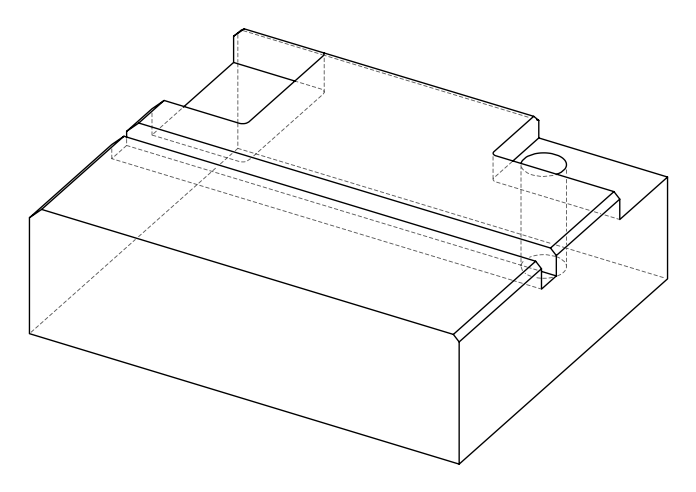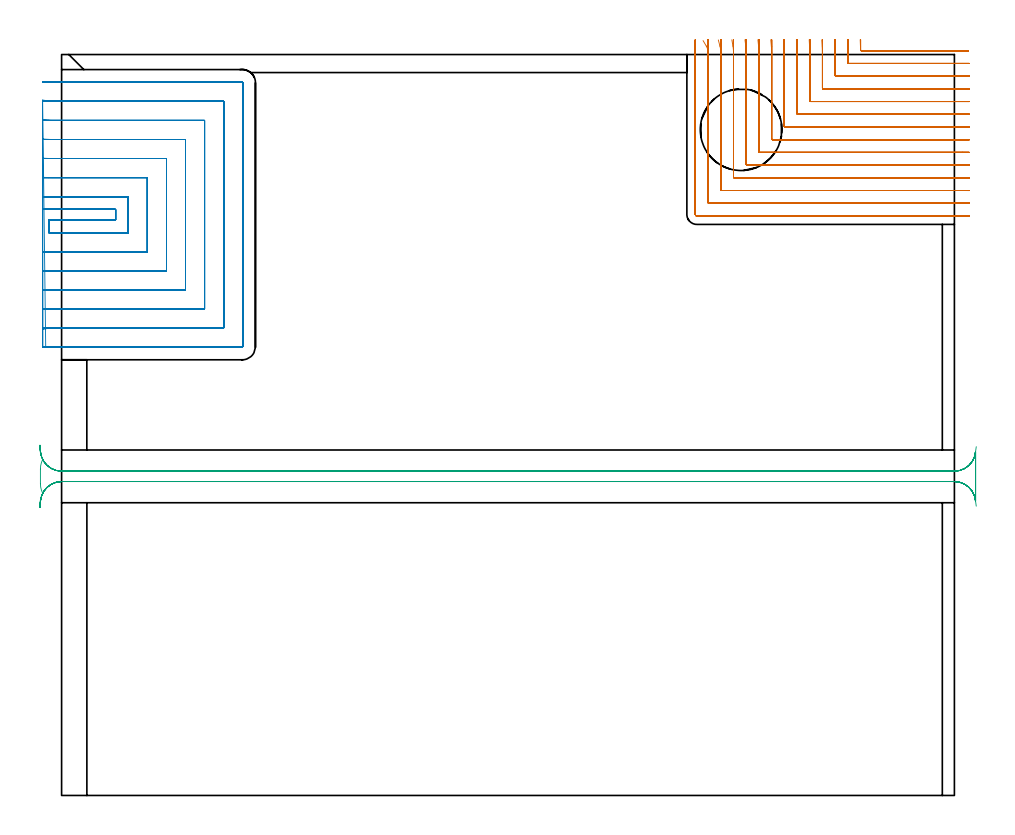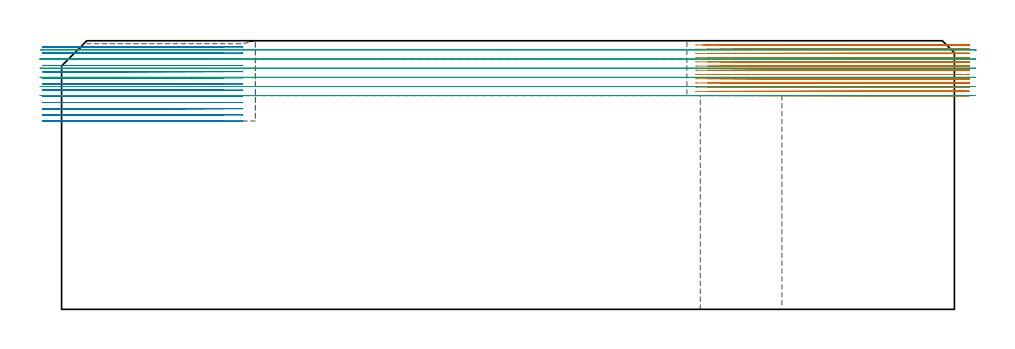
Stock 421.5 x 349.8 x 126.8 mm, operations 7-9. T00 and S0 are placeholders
(PLAN: 10 operations, 4 tool changes, 156.3 min)
(1 AREA_MILL | FG_CHAMFER_SURFACE | UGT0205_001 | 5.72 min | 10247 mm3)
(2 AREA_MILL_1 | FG_CHAMFER_SURFACE_1 | UGT0205_001 | 3.46 min | 2304 mm3)
(3 AREA_MILL_2 | FG_CHAMFER_SURFACE_2 | UGT0205_001 | 1.89 min | 3942 mm3)
(4 AREA_MILL_3 | FG_CHAMFER_SURFACE_3 | UGT0205_001 | 8.73 min | 10846 mm3)
(5 AREA_MILL_4 | FG_CHAMFER_SURFACE_4 | UGT0205_001 | 0.36 min | 643 mm3)
(6 AREA_MILL_5 | FG_CHAMFER_SURFACE_5 | UGT0205_001 | 2.7 min | 1850 mm3)
(7 MILL_CORNER_NOTCH_RECTANGULAR | CORNER_NOTCH_RECTANGULAR | NXT0201_009 | Follow Part, ap 2, ae 75% | 53.78 min | 261997 mm3)
(8 MILL_SLOT | SLOT_PARTIAL_RECTANGULAR | NXT0201_011 | Follow Part, ap 3, ae 75% | 62.74 min | 473548 mm3)
(9 MILL_RECTANGULAR_SLOT | SLOT_RECTANGULAR | UGT0201_136 | Follow Part, ap 5, ae 75% | 11.28 min | 270775 mm3)
(10 MILL_THROUGH_HOLE_FROM_SOLID_MATERIAL | STEP1HOLE | UGT0201_018 | Circular | 5.63 min | 117466 mm3)
(TOOL UGT0205_001 | Chamfer Mill 20 x 3 x 45 deg. | D20 FL50 Z2)
(TOOL NXT0201_009 | ENDMILL 8mm [2P460-0800-NA 1630] | D8 FL26 Z6)
(TOOL NXT0201_011 | ENDMILL 12mm [2P460-1200-NA 1630] | D12 FL38 Z6)
(TOOL UGT0201_136 | Carbide End Mill 20.0 | D20 FL30 Z4)
(TOOL UGT0201_018 | End mill 30 mm | D30 FL50 Z4)
(OP 7 MILL_CORNER_NOTCH_RECTANGULAR)
G17 G21 G94 G90
T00 M6
G54
G17 G0 G90 X377.023 Y356.798 S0 M3
G43 Z136.8 H1
Z124.808
G94 G1 X377.14 Y353.8 F250.
G2 X377.19 Y351.988 R78. F500.
G3 X377.584 Y351.6 R0.4
G1 X425.072
X428.072 F250.
G0 Z136.8
X371.008 Y356.797
Z124.808
G1 X371.135 Y353.8
G2 X371.2 Y350.75 R72. F500.
G1 Y345.995
G3 X371.595 Y345.6 R0.4
G1 X425.374
X425.5
X428.5 Y345.595 F250.
G0 Z136.8
X364.991 Y356.797
Z124.808
G1 X365.13 Y353.8
G2 X365.2 Y350.75 R66. F500.
G1 Y339.995
G3 X365.595 Y339.6 R0.4
G1 X425.374
X425.5
X428.5 Y339.594 F250.
G0 Z136.8
X358.97 Y356.796
Z124.808
G1 X359.122 Y353.8
G2 X359.2 Y350.75 R60. F500.
G1 Y333.995
G3 X359.595 Y333.6 R0.4
G1 X425.374
X425.5
X428.5 Y333.594 F250.
G0 Z136.8
X352.944 Y356.795
Z124.808
G1 X353.114 Y353.8
G2 X353.2 Y350.75 R54. F500.
G1 Y327.995
G3 X353.595 Y327.6 R0.4
G1 X425.374
X425.5
X428.5 Y327.593 F250.
G0 Z136.8
X346.912 Y356.794
Z124.808
G1 X347.103 Y353.8
G2 X347.2 Y350.75 R48. F500.
G1 Y321.996
G3 X347.596 Y321.6 R0.4
G1 X425.374
X425.5
X428.5 Y321.592 F250.
G0 Z136.8
X340.871 Y356.792
Z124.808
G1 X341.089 Y353.8
G2 X341.2 Y350.75 R42. F500.
G1 Y315.996
G3 X341.596 Y315.6 R0.4
G1 X425.374
X425.5
X428.5 Y315.591 F250.
G0 Z136.8
X334.816 Y356.789
Z124.808
G1 X335.071 Y353.8
G2 X335.2 Y350.75 R36. F500.
G1 Y309.996
G3 X335.596 Y309.6 R0.4
G1 X425.374
X425.5
X428.5 Y309.589 F250.
G0 Z136.8
X328.74 Y356.784
Z124.808
G1 X329.045 Y353.8
G2 X329.2 Y350.75 R30. F500.
G1 Y303.996
G3 X329.596 Y303.6 R0.4
G1 X425.374
X425.5
X428.5 Y303.587 F250.
G0 Z136.8
X322.624 Y356.776
Z124.808
G1 X323.005 Y353.8
G2 X323.2 Y350.75 R24. F500.
G1 Y297.996
G3 X323.596 Y297.6 R0.4
G1 X425.374
X425.5
X428.5 Y297.584 F250.
G0 Z136.8
X316.432 Y356.757
Z124.808
G1 X316.94 Y353.8
G2 X317.2 Y350.75 R18. F500.
G1 Y291.997
G3 X317.597 Y291.6 R0.4
G1 X425.374
X425.5
X428.5 Y291.579 F250.
G0 Z136.8
X310.044 Y356.701
Z124.808
G1 X310.806 Y353.8
G2 X311.2 Y350.75 R12. F500.
G1 Y285.997
G3 X311.597 Y285.6 R0.4
G1 X425.374
X425.5 Y285.599
X428.5 Y285.568 F250.
G0 Z136.8
X302.842 Y356.384
Z124.808
G1 X304.367 Y353.8
G2 X305.2 Y350.75 R6. F500.
G1 Y279.997
G3 X305.597 Y279.6 R0.4
G1 X425.374
X425.5 Y279.599
X428.499 Y279.536 F250.
G0 Z136.8
X299.2 Y353.75
Z124.808
G1 Y350.75
Y274.3 F500.
G3 X299.9 Y273.6 R0.7
G1 X425.374
X428.374 F250.
G0 Z136.8
X377.181 Y356.8
Z122.815
G1 X377.199 Y353.8
G2 X377.2 Y353.345 R78. F500.
G1 Y351.994
G3 X377.594 Y351.6 R0.4
G1 X425.072
X428.072 F250.
G0 Z136.8
X371.18 Y356.8
Z122.815
G1 X371.199 Y353.8
G2 X371.2 Y353.345 R72. F500.
G1 Y345.995
G3 X371.595 Y345.6 R0.4
G1 X425.5
X428.5 F250.
G0 Z136.8
X365.178 Y356.8
Z122.815
G1 X365.198 Y353.8
G2 X365.2 Y353.345 R66. F500.
G1 Y339.995
G3 X365.595 Y339.6 R0.4
G1 X425.5
X428.5 F250.
G0 Z136.8
X359.176 Y356.8
Z122.815
G1 X359.198 Y353.8
G2 X359.2 Y353.345 R60. F500.
G1 Y333.995
G3 X359.595 Y333.6 R0.4
G1 X425.5
X428.5 F250.
G0 Z136.8
X353.173 Y356.8
Z122.815
G1 X353.198 Y353.8
G2 X353.2 Y353.345 R54. F500.
G1 Y327.995
G3 X353.595 Y327.6 R0.4
G1 X425.5
X428.5 F250.
G0 Z136.8
X347.169 Y356.8
Z122.815
G1 X347.198 Y353.8
G2 X347.2 Y353.345 R48. F500.
G1 Y321.996
G3 X347.596 Y321.6 R0.4
G1 X425.5
X428.5 F250.
G0 Z136.8
X341.165 Y356.8
Z122.815
G1 X341.198 Y353.8
G2 X341.2 Y353.345 R42. F500.
G1 Y315.996
G3 X341.596 Y315.6 R0.4
G1 X425.5
X428.5 F250.
G0 Z136.8
X335.159 Y356.8
Z122.815
G1 X335.197 Y353.8
G2 X335.2 Y353.345 R36. F500.
G1 Y309.996
G3 X335.596 Y309.6 R0.4
G1 X425.5
X428.5 F250.
G0 Z136.8
X329.151 Y356.8
Z122.815
G1 X329.197 Y353.8
G2 X329.2 Y353.345 R30. F500.
G1 Y303.996
G3 X329.596 Y303.6 R0.4
G1 X425.5
X428.5 F250.
G0 Z136.8
X323.139 Y356.799
Z122.815
G1 X323.196 Y353.8
G2 X323.2 Y353.345 R24. F500.
G1 Y297.996
G3 X323.596 Y297.6 R0.4
G1 X425.5
X428.5 F250.
G0 Z136.8
X317.118 Y356.799
Z122.815
G1 X317.194 Y353.8
G2 X317.2 Y353.345 R18. F500.
G1 Y291.997
G3 X317.597 Y291.6 R0.4
G1 X425.5
X428.5 F250.
G0 Z136.8
X311.078 Y356.798
Z122.815
G1 X311.191 Y353.8
G2 X311.2 Y353.345 R12. F500.
G1 Y285.997
G3 X311.597 Y285.6 R0.4
G1 X425.5
X428.5 F250.
G0 Z136.8
X304.955 Y356.791
Z122.815
G1 X305.183 Y353.8
G2 X305.2 Y353.345 R6. F500.
G1 Y279.997
G3 X305.597 Y279.6 R0.4
G1 X425.5
X428.5 F250.
G0 Z136.8
X299.2 Y356.345
Z122.815
G1 Y353.345
Y274.3 F500.
G3 X299.9 Y273.6 R0.7
G1 X425.5
X428.5 F250.
G0 Z136.8
X377.2 Y356.8
Z120.823
G1 Y353.8
Y351.994 F500.
G3 X377.594 Y351.6 R0.4
G1 X425.072
X428.072 F250.
G0 Z136.8
X371.2 Y356.8
Z120.823
G1 Y353.8
Y345.995 F500.
G3 X371.595 Y345.6 R0.4
G1 X425.5
X428.5 F250.
G0 Z136.8
X365.2 Y356.8
Z120.823
G1 Y353.8
Y339.995 F500.
G3 X365.595 Y339.6 R0.4
G1 X425.5
X428.5 F250.
G0 Z136.8
X359.2 Y356.8
Z120.823
G1 Y353.8
Y333.995 F500.
G3 X359.595 Y333.6 R0.4
G1 X425.5
X428.5 F250.
G0 Z136.8
X353.2 Y356.8
Z120.823
G1 Y353.8
Y327.995 F500.
G3 X353.595 Y327.6 R0.4
G1 X425.5
X428.5 F250.
G0 Z136.8
X347.2 Y356.8
Z120.823
G1 Y353.8
Y321.996 F500.
G3 X347.596 Y321.6 R0.4
G1 X425.5
X428.5 F250.
G0 Z136.8
X341.2 Y356.8
Z120.823
G1 Y353.8
Y315.996 F500.
G3 X341.596 Y315.6 R0.4
G1 X425.5
X428.5 F250.
G0 Z136.8
X335.2 Y356.8
Z120.823
G1 Y353.8
Y309.996 F500.
G3 X335.596 Y309.6 R0.4
G1 X425.5
X428.5 F250.
G0 Z136.8
X329.2 Y356.8
Z120.823
G1 Y353.8
Y303.996 F500.
G3 X329.596 Y303.6 R0.4
G1 X425.5
X428.5 F250.
G0 Z136.8
X323.2 Y356.8
Z120.823
G1 Y353.8
Y297.996 F500.
G3 X323.596 Y297.6 R0.4
G1 X425.5
X428.5 F250.
G0 Z136.8
X317.2 Y356.8
Z120.823
G1 Y353.8
Y291.997 F500.
G3 X317.597 Y291.6 R0.4
G1 X425.5
X428.5 F250.
G0 Z136.8
X311.2 Y356.8
Z120.823
G1 Y353.8
Y285.997 F500.
G3 X311.597 Y285.6 R0.4
G1 X425.5
X428.5 F250.
G0 Z136.8
X305.2 Y356.8
Z120.823
G1 Y353.8
Y279.997 F500.
G3 X305.597 Y279.6 R0.4
G1 X425.5
X428.5 F250.
G0 Z136.8
X299.2 Y356.8
Z120.823
G1 Y353.8
Y274.3 F500.
G3 X299.9 Y273.6 R0.7
G1 X425.5
X428.5 F250.
G0 Z136.8
X377.2 Y356.8
Z118.831
G1 Y353.8
Y351.994 F500.
G3 X377.594 Y351.6 R0.4
G1 X425.072
X428.072 F250.
G0 Z136.8
X371.2 Y356.8
Z118.831
G1 Y353.8
Y345.995 F500.
G3 X371.595 Y345.6 R0.4
G1 X425.5
X428.5 F250.
G0 Z136.8
X365.2 Y356.8
Z118.831
G1 Y353.8
Y339.995 F500.
G3 X365.595 Y339.6 R0.4
G1 X425.5
X428.5 F250.
G0 Z136.8
X359.2 Y356.8
Z118.831
G1 Y353.8
Y333.995 F500.
G3 X359.595 Y333.6 R0.4
G1 X425.5
X428.5 F250.
G0 Z136.8
X353.2 Y356.8
Z118.831
G1 Y353.8
Y327.995 F500.
G3 X353.595 Y327.6 R0.4
G1 X425.5
X428.5 F250.
G0 Z136.8
X347.2 Y356.8
Z118.831
G1 Y353.8
Y321.996 F500.
G3 X347.596 Y321.6 R0.4
G1 X425.5
X428.5 F250.
G0 Z136.8
X341.2 Y356.8
Z118.831
G1 Y353.8
Y315.996 F500.
G3 X341.596 Y315.6 R0.4
G1 X425.5
X428.5 F250.
G0 Z136.8
X335.2 Y356.8
Z118.831
G1 Y353.8
Y309.996 F500.
G3 X335.596 Y309.6 R0.4
G1 X425.5
X428.5 F250.
G0 Z136.8
X329.2 Y356.8
Z118.831
G1 Y353.8
Y303.996 F500.
G3 X329.596 Y303.6 R0.4
G1 X425.5
X428.5 F250.
G0 Z136.8
X323.2 Y356.8
Z118.831
G1 Y353.8
Y297.996 F500.
G3 X323.596 Y297.6 R0.4
G1 X425.5
X428.5 F250.
G0 Z136.8
X317.2 Y356.8
Z118.831
G1 Y353.8
Y291.997 F500.
G3 X317.597 Y291.6 R0.4
G1 X425.5
X428.5 F250.
G0 Z136.8
X311.2 Y356.8
Z118.831
G1 Y353.8
Y285.997 F500.
G3 X311.597 Y285.6 R0.4
G1 X425.5
X428.5 F250.
G0 Z136.8
X305.2 Y356.8
Z118.831
G1 Y353.8
Y279.997 F500.
G3 X305.597 Y279.6 R0.4
G1 X425.5
X428.5 F250.
G0 Z136.8
X299.2 Y356.8
Z118.831
G1 Y353.8
Y274.3 F500.
G3 X299.9 Y273.6 R0.7
G1 X425.5
X428.5 F250.
G0 Z136.8
X377.2 Y356.8
Z116.838
G1 Y353.8
Y351.994 F500.
G3 X377.594 Y351.6 R0.4
G1 X425.072
X428.072 F250.
G0 Z136.8
X371.2 Y356.8
Z116.838
G1 Y353.8
Y345.995 F500.
G3 X371.595 Y345.6 R0.4
G1 X425.5
X428.5 F250.
G0 Z136.8
X365.2 Y356.8
Z116.838
G1 Y353.8
Y339.995 F500.
G3 X365.595 Y339.6 R0.4
G1 X425.5
X428.5 F250.
G0 Z136.8
X359.2 Y356.8
Z116.838
G1 Y353.8
Y333.995 F500.
G3 X359.595 Y333.6 R0.4
G1 X425.5
X428.5 F250.
G0 Z136.8
X353.2 Y356.8
Z116.838
G1 Y353.8
Y327.995 F500.
G3 X353.595 Y327.6 R0.4
G1 X425.5
X428.5 F250.
G0 Z136.8
X347.2 Y356.8
Z116.838
G1 Y353.8
Y321.996 F500.
G3 X347.596 Y321.6 R0.4
G1 X425.5
X428.5 F250.
G0 Z136.8
X341.2 Y356.8
Z116.838
G1 Y353.8
Y315.996 F500.
G3 X341.596 Y315.6 R0.4
G1 X425.5
X428.5 F250.
G0 Z136.8
X335.2 Y356.8
Z116.838
G1 Y353.8
Y309.996 F500.
G3 X335.596 Y309.6 R0.4
G1 X425.5
X428.5 F250.
G0 Z136.8
X329.2 Y356.8
Z116.838
G1 Y353.8
Y303.996 F500.
G3 X329.596 Y303.6 R0.4
G1 X425.5
X428.5 F250.
G0 Z136.8
X323.2 Y356.8
Z116.838
G1 Y353.8
Y297.996 F500.
G3 X323.596 Y297.6 R0.4
G1 X425.5
X428.5 F250.
G0 Z136.8
X317.2 Y356.8
Z116.838
G1 Y353.8
Y291.997 F500.
G3 X317.597 Y291.6 R0.4
G1 X425.5
X428.5 F250.
G0 Z136.8
X311.2 Y356.8
Z116.838
G1 Y353.8
Y285.997 F500.
G3 X311.597 Y285.6 R0.4
G1 X425.5
X428.5 F250.
G0 Z136.8
X305.2 Y356.8
Z116.838
G1 Y353.8
Y279.997 F500.
G3 X305.597 Y279.6 R0.4
G1 X425.5
X428.5 F250.
G0 Z136.8
X299.2 Y356.8
Z116.838
G1 Y353.8
Y274.3 F500.
G3 X299.9 Y273.6 R0.7
G1 X425.5
X428.5 F250.
G0 Z136.8
X377.2 Y356.8
Z114.846
G1 Y353.8
Y351.994 F500.
G3 X377.594 Y351.6 R0.4
G1 X425.072
X428.072 F250.
G0 Z136.8
X371.2 Y356.8
Z114.846
G1 Y353.8
Y345.995 F500.
G3 X371.595 Y345.6 R0.4
G1 X425.5
X428.5 F250.
G0 Z136.8
X365.2 Y356.8
Z114.846
G1 Y353.8
Y339.995 F500.
G3 X365.595 Y339.6 R0.4
G1 X425.5
X428.5 F250.
G0 Z136.8
X359.2 Y356.8
Z114.846
G1 Y353.8
Y333.995 F500.
G3 X359.595 Y333.6 R0.4
G1 X425.5
X428.5 F250.
G0 Z136.8
X353.2 Y356.8
Z114.846
G1 Y353.8
Y327.995 F500.
G3 X353.595 Y327.6 R0.4
G1 X425.5
X428.5 F250.
G0 Z136.8
X347.2 Y356.8
Z114.846
G1 Y353.8
Y321.996 F500.
G3 X347.596 Y321.6 R0.4
G1 X425.5
X428.5 F250.
G0 Z136.8
X341.2 Y356.8
Z114.846
G1 Y353.8
Y315.996 F500.
G3 X341.596 Y315.6 R0.4
G1 X425.5
X428.5 F250.
G0 Z136.8
X335.2 Y356.8
Z114.846
G1 Y353.8
Y309.996 F500.
G3 X335.596 Y309.6 R0.4
G1 X425.5
X428.5 F250.
G0 Z136.8
X329.2 Y356.8
Z114.846
G1 Y353.8
Y303.996 F500.
G3 X329.596 Y303.6 R0.4
G1 X425.5
X428.5 F250.
G0 Z136.8
X323.2 Y356.8
Z114.846
G1 Y353.8
Y297.996 F500.
G3 X323.596 Y297.6 R0.4
G1 X425.5
X428.5 F250.
G0 Z136.8
X317.2 Y356.8
Z114.846
G1 Y353.8
Y291.997 F500.
G3 X317.597 Y291.6 R0.4
G1 X425.5
X428.5 F250.
G0 Z136.8
X311.2 Y356.8
Z114.846
G1 Y353.8
Y285.997 F500.
G3 X311.597 Y285.6 R0.4
G1 X425.5
X428.5 F250.
G0 Z136.8
X305.2 Y356.8
Z114.846
G1 Y353.8
Y279.997 F500.
G3 X305.597 Y279.6 R0.4
G1 X425.5
X428.5 F250.
G0 Z136.8
X299.2 Y356.8
Z114.846
G1 Y353.8
Y274.3 F500.
G3 X299.9 Y273.6 R0.7
G1 X425.5
X428.5 F250.
G0 Z136.8
X377.2 Y356.8
Z112.854
G1 Y353.8
Y351.994 F500.
G3 X377.594 Y351.6 R0.4
G1 X425.072
X428.072 F250.
G0 Z136.8
X371.2 Y356.8
Z112.854
G1 Y353.8
Y345.995 F500.
G3 X371.595 Y345.6 R0.4
G1 X425.5
X428.5 F250.
G0 Z136.8
X365.2 Y356.8
Z112.854
G1 Y353.8
Y339.995 F500.
G3 X365.595 Y339.6 R0.4
G1 X425.5
X428.5 F250.
G0 Z136.8
X359.2 Y356.8
Z112.854
G1 Y353.8
Y333.995 F500.
G3 X359.595 Y333.6 R0.4
G1 X425.5
X428.5 F250.
G0 Z136.8
X353.2 Y356.8
Z112.854
G1 Y353.8
Y327.995 F500.
G3 X353.595 Y327.6 R0.4
G1 X425.5
X428.5 F250.
G0 Z136.8
X347.2 Y356.8
Z112.854
G1 Y353.8
Y321.996 F500.
G3 X347.596 Y321.6 R0.4
G1 X425.5
X428.5 F250.
G0 Z136.8
X341.2 Y356.8
Z112.854
G1 Y353.8
Y315.996 F500.
G3 X341.596 Y315.6 R0.4
G1 X425.5
X428.5 F250.
G0 Z136.8
X335.2 Y356.8
Z112.854
G1 Y353.8
Y309.996 F500.
G3 X335.596 Y309.6 R0.4
G1 X425.5
X428.5 F250.
G0 Z136.8
X329.2 Y356.8
Z112.854
G1 Y353.8
Y303.996 F500.
G3 X329.596 Y303.6 R0.4
G1 X425.5
X428.5 F250.
G0 Z136.8
X323.2 Y356.8
Z112.854
G1 Y353.8
Y297.996 F500.
G3 X323.596 Y297.6 R0.4
G1 X425.5
X428.5 F250.
G0 Z136.8
X317.2 Y356.8
Z112.854
G1 Y353.8
Y291.997 F500.
G3 X317.597 Y291.6 R0.4
G1 X425.5
X428.5 F250.
G0 Z136.8
X311.2 Y356.8
Z112.854
G1 Y353.8
Y285.997 F500.
G3 X311.597 Y285.6 R0.4
G1 X425.5
X428.5 F250.
G0 Z136.8
X305.2 Y356.8
Z112.854
G1 Y353.8
Y279.997 F500.
G3 X305.597 Y279.6 R0.4
G1 X425.5
X428.5 F250.
G0 Z136.8
X299.2 Y356.8
Z112.854
G1 Y353.8
Y274.3 F500.
G3 X299.9 Y273.6 R0.7
G1 X425.5
X428.5 F250.
G0 Z136.8
X377.2 Y356.8
Z110.862
G1 Y353.8
Y351.994 F500.
G3 X377.594 Y351.6 R0.4
G1 X425.072
X428.072 F250.
G0 Z136.8
X371.2 Y356.8
Z110.862
G1 Y353.8
Y345.995 F500.
G3 X371.595 Y345.6 R0.4
G1 X425.5
X428.5 F250.
G0 Z136.8
X365.2 Y356.8
Z110.862
G1 Y353.8
Y339.995 F500.
G3 X365.595 Y339.6 R0.4
G1 X425.5
X428.5 F250.
G0 Z136.8
X359.2 Y356.8
Z110.862
G1 Y353.8
Y333.995 F500.
G3 X359.595 Y333.6 R0.4
G1 X425.5
X428.5 F250.
G0 Z136.8
X353.2 Y356.8
Z110.862
G1 Y353.8
Y327.995 F500.
G3 X353.595 Y327.6 R0.4
G1 X425.5
X428.5 F250.
G0 Z136.8
X347.2 Y356.8
Z110.862
G1 Y353.8
Y321.996 F500.
G3 X347.596 Y321.6 R0.4
G1 X425.5
X428.5 F250.
G0 Z136.8
X341.2 Y356.8
Z110.862
G1 Y353.8
Y315.996 F500.
G3 X341.596 Y315.6 R0.4
G1 X425.5
X428.5 F250.
G0 Z136.8
X335.2 Y356.8
Z110.862
G1 Y353.8
Y309.996 F500.
G3 X335.596 Y309.6 R0.4
G1 X425.5
X428.5 F250.
G0 Z136.8
X329.2 Y356.8
Z110.862
G1 Y353.8
Y303.996 F500.
G3 X329.596 Y303.6 R0.4
G1 X425.5
X428.5 F250.
G0 Z136.8
X323.2 Y356.8
Z110.862
G1 Y353.8
Y297.996 F500.
G3 X323.596 Y297.6 R0.4
G1 X425.5
X428.5 F250.
G0 Z136.8
X317.2 Y356.8
Z110.862
G1 Y353.8
Y291.997 F500.
G3 X317.597 Y291.6 R0.4
G1 X425.5
X428.5 F250.
G0 Z136.8
X311.2 Y356.8
Z110.862
G1 Y353.8
Y285.997 F500.
G3 X311.597 Y285.6 R0.4
G1 X425.5
X428.5 F250.
G0 Z136.8
X305.2 Y356.8
Z110.862
G1 Y353.8
Y279.997 F500.
G3 X305.597 Y279.6 R0.4
G1 X425.5
X428.5 F250.
G0 Z136.8
X299.2 Y356.8
Z110.862
G1 Y353.8
Y274.3 F500.
G3 X299.9 Y273.6 R0.7
G1 X425.5
X428.5 F250.
G0 Z136.8
X377.2 Y356.8
Z108.869
G1 Y353.8
Y351.994 F500.
G3 X377.594 Y351.6 R0.4
G1 X425.072
X428.072 F250.
G0 Z136.8
X371.2 Y356.8
Z108.869
G1 Y353.8
Y345.995 F500.
G3 X371.595 Y345.6 R0.4
G1 X425.5
X428.5 F250.
G0 Z136.8
X365.2 Y356.8
Z108.869
G1 Y353.8
Y339.995 F500.
G3 X365.595 Y339.6 R0.4
G1 X425.5
X428.5 F250.
G0 Z136.8
X359.2 Y356.8
Z108.869
G1 Y353.8
Y333.995 F500.
G3 X359.595 Y333.6 R0.4
G1 X425.5
X428.5 F250.
G0 Z136.8
X353.2 Y356.8
Z108.869
G1 Y353.8
Y327.995 F500.
G3 X353.595 Y327.6 R0.4
G1 X425.5
X428.5 F250.
G0 Z136.8
X347.2 Y356.8
Z108.869
G1 Y353.8
Y321.996 F500.
G3 X347.596 Y321.6 R0.4
G1 X425.5
X428.5 F250.
G0 Z136.8
X341.2 Y356.8
Z108.869
G1 Y353.8
Y315.996 F500.
G3 X341.596 Y315.6 R0.4
G1 X425.5
X428.5 F250.
G0 Z136.8
X335.2 Y356.8
Z108.869
G1 Y353.8
Y309.996 F500.
G3 X335.596 Y309.6 R0.4
G1 X425.5
X428.5 F250.
G0 Z136.8
X329.2 Y356.8
Z108.869
G1 Y353.8
Y303.996 F500.
G3 X329.596 Y303.6 R0.4
G1 X425.5
X428.5 F250.
G0 Z136.8
X323.2 Y356.8
Z108.869
G1 Y353.8
Y297.996 F500.
G3 X323.596 Y297.6 R0.4
G1 X425.5
X428.5 F250.
G0 Z136.8
X317.2 Y356.8
Z108.869
G1 Y353.8
Y291.997 F500.
G3 X317.597 Y291.6 R0.4
G1 X425.5
X428.5 F250.
G0 Z136.8
X311.2 Y356.8
Z108.869
G1 Y353.8
Y285.997 F500.
G3 X311.597 Y285.6 R0.4
G1 X425.5
X428.5 F250.
G0 Z136.8
X305.2 Y356.8
Z108.869
G1 Y353.8
Y279.997 F500.
G3 X305.597 Y279.6 R0.4
G1 X425.5
X428.5 F250.
G0 Z136.8
X299.2 Y356.8
Z108.869
G1 Y353.8
Y274.3 F500.
G3 X299.9 Y273.6 R0.7
G1 X425.5
X428.5 F250.
G0 Z136.8
X377.2 Y356.8
Z106.877
G1 Y353.8
Y351.994 F500.
G3 X377.594 Y351.6 R0.4
G1 X425.072
X428.072 F250.
G0 Z136.8
X371.2 Y356.8
Z106.877
G1 Y353.8
Y345.995 F500.
G3 X371.595 Y345.6 R0.4
G1 X425.5
X428.5 F250.
G0 Z136.8
X365.2 Y356.8
Z106.877
G1 Y353.8
Y339.995 F500.
G3 X365.595 Y339.6 R0.4
G1 X425.5
X428.5 F250.
G0 Z136.8
X359.2 Y356.8
Z106.877
G1 Y353.8
Y333.995 F500.
G3 X359.595 Y333.6 R0.4
G1 X425.5
X428.5 F250.
G0 Z136.8
X353.2 Y356.8
Z106.877
G1 Y353.8
Y327.995 F500.
G3 X353.595 Y327.6 R0.4
G1 X425.5
X428.5 F250.
G0 Z136.8
X347.2 Y356.8
Z106.877
G1 Y353.8
Y321.996 F500.
G3 X347.596 Y321.6 R0.4
G1 X425.5
X428.5 F250.
G0 Z136.8
X341.2 Y356.8
Z106.877
G1 Y353.8
Y315.996 F500.
G3 X341.596 Y315.6 R0.4
G1 X425.5
X428.5 F250.
G0 Z136.8
X335.2 Y356.8
Z106.877
G1 Y353.8
Y309.996 F500.
G3 X335.596 Y309.6 R0.4
G1 X425.5
X428.5 F250.
G0 Z136.8
X329.2 Y356.8
Z106.877
G1 Y353.8
Y303.996 F500.
G3 X329.596 Y303.6 R0.4
G1 X425.5
X428.5 F250.
G0 Z136.8
X323.2 Y356.8
Z106.877
G1 Y353.8
Y297.996 F500.
G3 X323.596 Y297.6 R0.4
G1 X425.5
X428.5 F250.
G0 Z136.8
X317.2 Y356.8
Z106.877
G1 Y353.8
Y291.997 F500.
G3 X317.597 Y291.6 R0.4
G1 X425.5
X428.5 F250.
G0 Z136.8
X311.2 Y356.8
Z106.877
G1 Y353.8
Y285.997 F500.
G3 X311.597 Y285.6 R0.4
G1 X425.5
X428.5 F250.
G0 Z136.8
X305.2 Y356.8
Z106.877
G1 Y353.8
Y279.997 F500.
G3 X305.597 Y279.6 R0.4
G1 X425.5
X428.5 F250.
G0 Z136.8
X299.2 Y356.8
Z106.877
G1 Y353.8
Y274.3 F500.
G3 X299.9 Y273.6 R0.7
G1 X425.5
X428.5 F250.
G0 Z136.8
X377.2 Y356.8
Z104.885
G1 Y353.8
Y351.994 F500.
G3 X377.594 Y351.6 R0.4
G1 X425.072
X428.072 F250.
G0 Z136.8
X371.2 Y356.8
Z104.885
G1 Y353.8
Y345.995 F500.
G3 X371.595 Y345.6 R0.4
G1 X425.5
X428.5 F250.
G0 Z136.8
X365.2 Y356.8
Z104.885
G1 Y353.8
Y339.995 F500.
G3 X365.595 Y339.6 R0.4
G1 X425.5
X428.5 F250.
G0 Z136.8
X359.2 Y356.8
Z104.885
G1 Y353.8
Y333.995 F500.
G3 X359.595 Y333.6 R0.4
G1 X425.5
X428.5 F250.
G0 Z136.8
X353.2 Y356.8
Z104.885
G1 Y353.8
Y327.995 F500.
G3 X353.595 Y327.6 R0.4
G1 X425.5
X428.5 F250.
G0 Z136.8
X347.2 Y356.8
Z104.885
G1 Y353.8
Y321.996 F500.
G3 X347.596 Y321.6 R0.4
G1 X425.5
X428.5 F250.
G0 Z136.8
X341.2 Y356.8
Z104.885
G1 Y353.8
Y315.996 F500.
G3 X341.596 Y315.6 R0.4
G1 X425.5
X428.5 F250.
G0 Z136.8
X335.2 Y356.8
Z104.885
G1 Y353.8
Y309.996 F500.
G3 X335.596 Y309.6 R0.4
G1 X425.5
X428.5 F250.
G0 Z136.8
X329.2 Y356.8
Z104.885
G1 Y353.8
Y303.996 F500.
G3 X329.596 Y303.6 R0.4
G1 X425.5
X428.5 F250.
G0 Z136.8
X323.2 Y356.8
Z104.885
G1 Y353.8
Y297.996 F500.
G3 X323.596 Y297.6 R0.4
G1 X425.5
X428.5 F250.
G0 Z136.8
X317.2 Y356.8
Z104.885
G1 Y353.8
Y291.997 F500.
G3 X317.597 Y291.6 R0.4
G1 X425.5
X428.5 F250.
G0 Z136.8
X311.2 Y356.8
Z104.885
G1 Y353.8
Y285.997 F500.
G3 X311.597 Y285.6 R0.4
G1 X425.5
X428.5 F250.
G0 Z136.8
X305.2 Y356.8
Z104.885
G1 Y353.8
Y279.997 F500.
G3 X305.597 Y279.6 R0.4
G1 X425.5
X428.5 F250.
G0 Z136.8
X299.2 Y356.8
Z104.885
G1 Y353.8
Y274.3 F500.
G3 X299.9 Y273.6 R0.7
G1 X425.5
X428.5 F250.
G0 Z136.8
X377.2 Y356.8
Z102.892
G1 Y353.8
Y351.994 F500.
G3 X377.594 Y351.6 R0.4
G1 X425.072
X428.072 F250.
G0 Z136.8
X371.2 Y356.8
Z102.892
G1 Y353.8
Y345.995 F500.
G3 X371.595 Y345.6 R0.4
G1 X425.5
X428.5 F250.
G0 Z136.8
X365.2 Y356.8
Z102.892
G1 Y353.8
Y339.995 F500.
G3 X365.595 Y339.6 R0.4
G1 X425.5
X428.5 F250.
G0 Z136.8
X359.2 Y356.8
Z102.892
G1 Y353.8
Y333.995 F500.
G3 X359.595 Y333.6 R0.4
G1 X425.5
X428.5 F250.
G0 Z136.8
X353.2 Y356.8
Z102.892
G1 Y353.8
Y327.995 F500.
G3 X353.595 Y327.6 R0.4
G1 X425.5
X428.5 F250.
G0 Z136.8
X347.2 Y356.8
Z102.892
G1 Y353.8
Y321.996 F500.
G3 X347.596 Y321.6 R0.4
G1 X425.5
X428.5 F250.
G0 Z136.8
X341.2 Y356.8
Z102.892
G1 Y353.8
Y315.996 F500.
G3 X341.596 Y315.6 R0.4
G1 X425.5
X428.5 F250.
G0 Z136.8
X335.2 Y356.8
Z102.892
G1 Y353.8
Y309.996 F500.
G3 X335.596 Y309.6 R0.4
G1 X425.5
X428.5 F250.
G0 Z136.8
X329.2 Y356.8
Z102.892
G1 Y353.8
Y303.996 F500.
G3 X329.596 Y303.6 R0.4
G1 X425.5
X428.5 F250.
G0 Z136.8
X323.2 Y356.8
Z102.892
G1 Y353.8
Y297.996 F500.
G3 X323.596 Y297.6 R0.4
G1 X425.5
X428.5 F250.
G0 Z136.8
X317.2 Y356.8
Z102.892
G1 Y353.8
Y291.997 F500.
G3 X317.597 Y291.6 R0.4
G1 X425.5
X428.5 F250.
G0 Z136.8
X311.2 Y356.8
Z102.892
G1 Y353.8
Y285.997 F500.
G3 X311.597 Y285.6 R0.4
G1 X425.5
X428.5 F250.
G0 Z136.8
X305.2 Y356.8
Z102.892
G1 Y353.8
Y279.997 F500.
G3 X305.597 Y279.6 R0.4
G1 X425.5
X428.5 F250.
G0 Z136.8
X299.2 Y356.8
Z102.892
G1 Y353.8
Y274.3 F500.
G3 X299.9 Y273.6 R0.7
G1 X425.5
X428.5 F250.
G0 Z136.8
X377.2 Y356.8
Z100.9
G1 Y353.8
Y351.994 F500.
G3 X377.594 Y351.6 R0.4
G1 X425.072
X428.072 F250.
G0 Z136.8
X371.2 Y356.8
Z100.9
G1 Y353.8
Y345.995 F500.
G3 X371.595 Y345.6 R0.4
G1 X425.5
X428.5 F250.
G0 Z136.8
X365.2 Y356.8
Z100.9
G1 Y353.8
Y339.995 F500.
G3 X365.595 Y339.6 R0.4
G1 X425.5
X428.5 F250.
G0 Z136.8
X359.2 Y356.8
Z100.9
G1 Y353.8
Y333.995 F500.
G3 X359.595 Y333.6 R0.4
G1 X425.5
X428.5 F250.
G0 Z136.8
X353.2 Y356.8
Z100.9
G1 Y353.8
Y327.995 F500.
G3 X353.595 Y327.6 R0.4
G1 X425.5
X428.5 F250.
G0 Z136.8
X347.2 Y356.8
Z100.9
G1 Y353.8
Y321.996 F500.
G3 X347.596 Y321.6 R0.4
G1 X425.5
X428.5 F250.
G0 Z136.8
X341.2 Y356.8
Z100.9
G1 Y353.8
Y315.996 F500.
G3 X341.596 Y315.6 R0.4
G1 X425.5
X428.5 F250.
G0 Z136.8
X335.2 Y356.8
Z100.9
G1 Y353.8
Y309.996 F500.
G3 X335.596 Y309.6 R0.4
G1 X425.5
X428.5 F250.
G0 Z136.8
X329.2 Y356.8
Z100.9
G1 Y353.8
Y303.996 F500.
G3 X329.596 Y303.6 R0.4
G1 X425.5
X428.5 F250.
G0 Z136.8
X323.2 Y356.8
Z100.9
G1 Y353.8
Y297.996 F500.
G3 X323.596 Y297.6 R0.4
G1 X425.5
X428.5 F250.
G0 Z136.8
X317.2 Y356.8
Z100.9
G1 Y353.8
Y291.997 F500.
G3 X317.597 Y291.6 R0.4
G1 X425.5
X428.5 F250.
G0 Z136.8
X311.2 Y356.8
Z100.9
G1 Y353.8
Y285.997 F500.
G3 X311.597 Y285.6 R0.4
G1 X425.5
X428.5 F250.
G0 Z136.8
X305.2 Y356.8
Z100.9
G1 Y353.8
Y279.997 F500.
G3 X305.597 Y279.6 R0.4
G1 X425.5
X428.5 F250.
G0 Z136.8
X299.2 Y356.8
Z100.9
G1 Y353.8
Y274.3 F500.
G3 X299.9 Y273.6 R0.7
G1 X425.5
X428.5 F250.
G0 Z136.8
M5
M2
(OP 8 MILL_SLOT)
G17 G21 G94 G90
T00 M6
G54
G17 G0 G90 X-8.999 Y276.794 S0 M3
G43 Z136.8 H1
Z123.885
G94 G1 X-6. Y276.719 F250.
G3 X-4.503 Y276.7 R60. F500.
G1 X25.5
Y271.7
X-4.503
G3 X-6. Y271.681 R60.
G1 Y265.679
G2 X-4.503 Y265.7 R54.
G1 X31.5
Y282.7
X-4.503
G2 X-6. Y282.721 R54.
G1 X-8.999 Y282.804 F250.
X-8.998 Y256.575
X-6. Y256.675
G2 X-4.503 Y256.7 R45. F500.
G1 X40.5
Y291.7
X-4.503
G2 X-6. Y291.725 R45.
G1 X-8.998 Y291.825 F250.
X-8.997 Y247.544
X-6. Y247.669
G2 X-4.503 Y247.7 R36. F500.
G1 X49.5
Y300.7
X-4.503
G2 X-6. Y300.731 R36.
G1 X-8.997 Y300.856 F250.
X-8.995 Y238.492
X-6. Y238.658
G2 X-4.503 Y238.7 R27. F500.
G1 X58.5
Y309.7
X-4.503
G2 X-6. Y309.742 R27.
G1 X-8.995 Y309.908 F250.
X-8.99 Y229.388
X-6. Y229.638
G2 X-4.503 Y229.7 R18. F500.
G1 X67.5
Y318.7
X-4.503
G2 X-6. Y318.762 R18.
G1 X-8.99 Y319.012 F250.
X-8.958 Y220.076
X-6. Y220.575
G2 X-4.503 Y220.7 R9. F500.
G1 X76.5
Y327.7
X-4.503
G2 X-6. Y327.825 R9.
G1 X-8.958 Y328.324 F250.
X-7.503 Y211.7
X-4.503
X85.3 F500.
G3 X85.5 Y211.9 R0.2
G1 Y336.5
G3 X85.3 Y336.7 R0.2
G1 X-4.503
X-7.503 F250.
G0 X-9. Y276.709 Z120.969
G1 X-6. Y276.7
X-5.824 F500.
X25.5
Y271.7
X-5.824
X-6.
Y265.7
X-5.824
X31.5
Y282.7
X-5.824
X-6.
X-9. Y282.71 F250.
Y256.688
X-6. Y256.7
X-5.824 F500.
X40.5
Y291.7
X-5.824
X-6.
X-9. Y291.712 F250.
Y247.685
X-6. Y247.7
X-5.824 F500.
X49.5
Y300.7
X-5.824
X-6.
X-9. Y300.715 F250.
Y238.68
X-6. Y238.699
X-5.824 Y238.7 F500.
X58.5
Y309.7
X-5.824
X-6. Y309.701
X-9. Y309.72 F250.
Y229.67
X-6. Y229.699
X-5.824 Y229.7 F500.
X67.5
Y318.7
X-5.824
X-6. Y318.701
X-9. Y318.73 F250.
X-8.999 Y220.639
X-6. Y220.698
X-5.824 Y220.7 F500.
X76.5
Y327.7
X-5.824
X-6. Y327.702
X-8.999 Y327.761 F250.
X-8.824 Y211.7
X-5.824
X85.3 F500.
G3 X85.5 Y211.9 R0.2
G1 Y336.5
G3 X85.3 Y336.7 R0.2
G1 X-5.824
X-8.824 F250.
G0 X-9. Y276.7 Z118.054
G1 X-6.
X25.5 F500.
Y271.7
X-6.
Y265.7
X31.5
Y282.7
X-6.
X-9. F250.
Y256.7
X-6.
X40.5 F500.
Y291.7
X-6.
X-9. F250.
Y247.7
X-6.
X49.5 F500.
Y300.7
X-6.
X-9. F250.
Y238.7
X-6.
X58.5 F500.
Y309.7
X-6.
X-9. F250.
Y229.7
X-6.
X67.5 F500.
Y318.7
X-6.
X-9. F250.
Y220.7
X-6.
X76.5 F500.
Y327.7
X-6.
X-9. F250.
Y211.7
X-6.
X85.3 F500.
G3 X85.5 Y211.9 R0.2
G1 Y336.5
G3 X85.3 Y336.7 R0.2
G1 X-6.
X-9. F250.
G0 Y276.7 Z115.138
G1 X-6.
X25.5 F500.
Y271.7
X-6.
Y265.7
X31.5
Y282.7
X-6.
X-9. F250.
Y256.7
X-6.
X40.5 F500.
Y291.7
X-6.
X-9. F250.
Y247.7
X-6.
X49.5 F500.
Y300.7
X-6.
X-9. F250.
Y238.7
X-6.
X58.5 F500.
Y309.7
X-6.
X-9. F250.
Y229.7
X-6.
X67.5 F500.
Y318.7
X-6.
X-9. F250.
Y220.7
X-6.
X76.5 F500.
Y327.7
X-6.
X-9. F250.
Y211.7
X-6.
X85.3 F500.
G3 X85.5 Y211.9 R0.2
G1 Y336.5
G3 X85.3 Y336.7 R0.2
G1 X-6.
X-9. F250.
G0 Y276.7 Z112.223
G1 X-6.
X25.5 F500.
Y271.7
X-6.
Y265.7
X31.5
Y282.7
X-6.
X-9. F250.
Y256.7
X-6.
X40.5 F500.
Y291.7
X-6.
X-9. F250.
Y247.7
X-6.
X49.5 F500.
Y300.7
X-6.
X-9. F250.
Y238.7
X-6.
X58.5 F500.
Y309.7
X-6.
X-9. F250.
Y229.7
X-6.
X67.5 F500.
Y318.7
X-6.
X-9. F250.
Y220.7
X-6.
X76.5 F500.
Y327.7
X-6.
X-9. F250.
Y211.7
X-6.
X85.3 F500.
G3 X85.5 Y211.9 R0.2
G1 Y336.5
G3 X85.3 Y336.7 R0.2
G1 X-6.
X-9. F250.
G0 Y276.7 Z109.308
G1 X-6.
X25.5 F500.
Y271.7
X-6.
Y265.7
X31.5
Y282.7
X-6.
X-9. F250.
Y256.7
X-6.
X40.5 F500.
Y291.7
X-6.
X-9. F250.
Y247.7
X-6.
X49.5 F500.
Y300.7
X-6.
X-9. F250.
Y238.7
X-6.
X58.5 F500.
Y309.7
X-6.
X-9. F250.
Y229.7
X-6.
X67.5 F500.
Y318.7
X-6.
X-9. F250.
Y220.7
X-6.
X76.5 F500.
Y327.7
X-6.
X-9. F250.
Y211.7
X-6.
X85.3 F500.
G3 X85.5 Y211.9 R0.2
G1 Y336.5
G3 X85.3 Y336.7 R0.2
G1 X-6.
X-9. F250.
G0 Y276.7 Z106.392
G1 X-6.
X25.5 F500.
Y271.7
X-6.
Y265.7
X31.5
Y282.7
X-6.
X-9. F250.
Y256.7
X-6.
X40.5 F500.
Y291.7
X-6.
X-9. F250.
Y247.7
X-6.
X49.5 F500.
Y300.7
X-6.
X-9. F250.
Y238.7
X-6.
X58.5 F500.
Y309.7
X-6.
X-9. F250.
Y229.7
X-6.
X67.5 F500.
Y318.7
X-6.
X-9. F250.
Y220.7
X-6.
X76.5 F500.
Y327.7
X-6.
X-9. F250.
Y211.7
X-6.
X85.3 F500.
G3 X85.5 Y211.9 R0.2
G1 Y336.5
G3 X85.3 Y336.7 R0.2
G1 X-6.
X-9. F250.
G0 Y276.7 Z103.477
G1 X-6.
X25.5 F500.
Y271.7
X-6.
Y265.7
X31.5
Y282.7
X-6.
X-9. F250.
Y256.7
X-6.
X40.5 F500.
Y291.7
X-6.
X-9. F250.
Y247.7
X-6.
X49.5 F500.
Y300.7
X-6.
X-9. F250.
Y238.7
X-6.
X58.5 F500.
Y309.7
X-6.
X-9. F250.
Y229.7
X-6.
X67.5 F500.
Y318.7
X-6.
X-9. F250.
Y220.7
X-6.
X76.5 F500.
Y327.7
X-6.
X-9. F250.
Y211.7
X-6.
X85.3 F500.
G3 X85.5 Y211.9 R0.2
G1 Y336.5
G3 X85.3 Y336.7 R0.2
G1 X-6.
X-9. F250.
G0 Y276.7 Z100.562
G1 X-6.
X25.5 F500.
Y271.7
X-6.
Y265.7
X31.5
Y282.7
X-6.
X-9. F250.
Y256.7
X-6.
X40.5 F500.
Y291.7
X-6.
X-9. F250.
Y247.7
X-6.
X49.5 F500.
Y300.7
X-6.
X-9. F250.
Y238.7
X-6.
X58.5 F500.
Y309.7
X-6.
X-9. F250.
Y229.7
X-6.
X67.5 F500.
Y318.7
X-6.
X-9. F250.
Y220.7
X-6.
X76.5 F500.
Y327.7
X-6.
X-9. F250.
Y211.7
X-6.
X85.3 F500.
G3 X85.5 Y211.9 R0.2
G1 Y336.5
G3 X85.3 Y336.7 R0.2
G1 X-6.
X-9. F250.
G0 Y276.7 Z97.646
G1 X-6.
X25.5 F500.
Y271.7
X-6.
Y265.7
X31.5
Y282.7
X-6.
X-9. F250.
Y256.7
X-6.
X40.5 F500.
Y291.7
X-6.
X-9. F250.
Y247.7
X-6.
X49.5 F500.
Y300.7
X-6.
X-9. F250.
Y238.7
X-6.
X58.5 F500.
Y309.7
X-6.
X-9. F250.
Y229.7
X-6.
X67.5 F500.
Y318.7
X-6.
X-9. F250.
Y220.7
X-6.
X76.5 F500.
Y327.7
X-6.
X-9. F250.
Y211.7
X-6.
X85.3 F500.
G3 X85.5 Y211.9 R0.2
G1 Y336.5
G3 X85.3 Y336.7 R0.2
G1 X-6.
X-9. F250.
G0 Y276.7 Z94.731
G1 X-6.
X25.5 F500.
Y271.7
X-6.
Y265.7
X31.5
Y282.7
X-6.
X-9. F250.
Y256.7
X-6.
X40.5 F500.
Y291.7
X-6.
X-9. F250.
Y247.7
X-6.
X49.5 F500.
Y300.7
X-6.
X-9. F250.
Y238.7
X-6.
X58.5 F500.
Y309.7
X-6.
X-9. F250.
Y229.7
X-6.
X67.5 F500.
Y318.7
X-6.
X-9. F250.
Y220.7
X-6.
X76.5 F500.
Y327.7
X-6.
X-9. F250.
Y211.7
X-6.
X85.3 F500.
G3 X85.5 Y211.9 R0.2
G1 Y336.5
G3 X85.3 Y336.7 R0.2
G1 X-6.
X-9. F250.
G0 Y276.7 Z91.815
G1 X-6.
X25.5 F500.
Y271.7
X-6.
Y265.7
X31.5
Y282.7
X-6.
X-9. F250.
Y256.7
X-6.
X40.5 F500.
Y291.7
X-6.
X-9. F250.
Y247.7
X-6.
X49.5 F500.
Y300.7
X-6.
X-9. F250.
Y238.7
X-6.
X58.5 F500.
Y309.7
X-6.
X-9. F250.
Y229.7
X-6.
X67.5 F500.
Y318.7
X-6.
X-9. F250.
Y220.7
X-6.
X76.5 F500.
Y327.7
X-6.
X-9. F250.
Y211.7
X-6.
X85.3 F500.
G3 X85.5 Y211.9 R0.2
G1 Y336.5
G3 X85.3 Y336.7 R0.2
G1 X-6.
X-9. F250.
G0 Y276.7 Z88.9
G1 X-6.
X25.5 F500.
Y271.7
X-6.
Y265.7
X31.5
Y282.7
X-6.
X-9. F250.
Y256.7
X-6.
X40.5 F500.
Y291.7
X-6.
X-9. F250.
Y247.7
X-6.
X49.5 F500.
Y300.7
X-6.
X-9. F250.
Y238.7
X-6.
X58.5 F500.
Y309.7
X-6.
X-9. F250.
Y229.7
X-6.
X67.5 F500.
Y318.7
X-6.
X-9. F250.
Y220.7
X-6.
X76.5 F500.
Y327.7
X-6.
X-9. F250.
Y211.7
X-6.
X85.3 F500.
G3 X85.5 Y211.9 R0.2
G1 Y336.5
G3 X85.3 Y336.7 R0.2
G1 X-6.
X-9. F250.
G0 Z136.8
M5
M2
(OP 9 MILL_RECTANGULAR_SLOT)
G17 G21 G94 G90
T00 M6
G54
G17 G0 G90 X431.823 Y164.659 S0 M3
G43 Z136.832 H0
Z122.483
G94 G1 X431.4 Y161.689 F250.
G2 X421.5 Y153.1 R10. F500.
G1 X0.
G2 X-8.936 Y158.611 R10.
G3 X-10. Y154.122 R10.
G1 Y147.177
G3 X-8.936 Y142.689 R10.
G2 X0. Y148.2 R10.
G1 X421.5
G2 X431.408 Y139.553 R10.
G1 X431.814 Y136.58 F250.
G0 Z136.832
X-10.425 Y137.636
Z118.167
G1 X-9.72 Y140.551
G2 X0. Y148.2 R10. F500.
G1 X421.5
G2 X431.47 Y138.974 R10.
G1 X431.5
Y162.326
X431.47
G2 X421.5 Y153.1 R10.
G1 X0.
G2 X-9.724 Y160.767 R10.
G1 X-10.424 Y163.684 F250.
G0 X-10.202 Y135.983 Z113.85
G1 X-9.97 Y138.974
G2 X0. Y148.2 R10. F500.
G1 X421.5
G2 X431.47 Y138.974 R10.
G1 X431.5
Y162.326
X431.47
G2 X421.5 Y153.1 R10.
G1 X0.
G2 X-9.97 Y162.326 R10.
G1 X-10.202 Y165.317 F250.
G0 Y135.983 Z109.533
G1 X-9.97 Y138.974
G2 X0. Y148.2 R10. F500.
G1 X421.5
G2 X431.47 Y138.974 R10.
G1 X431.5
Y162.326
X431.47
G2 X421.5 Y153.1 R10.
G1 X0.
G2 X-9.97 Y162.326 R10.
G1 X-10.202 Y165.317 F250.
G0 Y135.983 Z105.217
G1 X-9.97 Y138.974
G2 X0. Y148.2 R10. F500.
G1 X421.5
G2 X431.47 Y138.974 R10.
G1 X431.5
Y162.326
X431.47
G2 X421.5 Y153.1 R10.
G1 X0.
G2 X-9.97 Y162.326 R10.
G1 X-10.202 Y165.317 F250.
G0 Y135.983 Z100.9
G1 X-9.97 Y138.974
G2 X0. Y148.2 R10. F500.
G1 X421.5
G2 X431.47 Y138.974 R10.
G1 X431.5
Y162.326
X431.47
G2 X421.5 Y153.1 R10.
G1 X0.
G2 X-9.97 Y162.326 R10.
G1 X-10.202 Y165.317 F250.
G0 Z136.832
M5
M2
